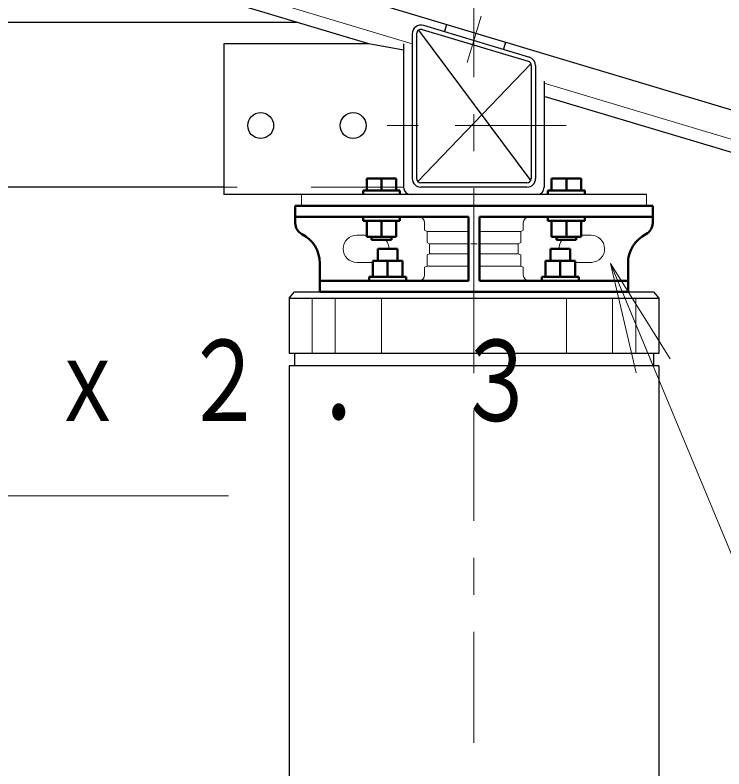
# Model space of a CAD drawing. Units: millimetres on the paper. Extents: x -365 to 0, y 0 to 257.
# Drawn here: x -51.33 to -32.16, y 191.48 to 211.87 of the extents above; entities that cross this region are included whole.
import ezdxf

# ---------------------------------------------------------------- set-up
doc = ezdxf.new("R2010")
doc.units = ezdxf.units.MM
doc.linetypes.add('USER1', pattern=[4.5, 2.5, -2])
doc.linetypes.add('USER2', pattern=[6, 3, -1, 1, -1])
doc.layers.add('1_30', color=190, linetype='Continuous', lineweight=25)
doc.styles.add('ＭＳ ゴシック', font='')
doc.styles.get('ＭＳ ゴシック').set_extended_font_data('MS Gothic')

msp = doc.modelspace()

# ---------------------------------------------------------------- linework, layer by layer
at = {"layer": '1_30', "color": 7}
for p, q in [((-19.764, 205.646), (-88.924, 226.394)), ((-41.77, 211.097), (-88.924, 225.243)), ((-88.924, 211.683), (-43.725, 211.683)), ((-40.324, 211.484), (-37.457, 210.624)), ((-40.291, 211.596), (-37.424, 210.736)), ((-39.666, 211.617), (-39.723, 211.425)), ((-40.591, 211.369), (-40.591, 207.45)), ((-40.475, 211.369), (-40.475, 207.45)), ((-40.427, 211.463), (-37.39, 207.392)), ((-45.691, 211.097), (-45.691, 207.016)), ((-41.77, 211.097), (-45.691, 211.097)), ((-40.825, 210.92), (-41.77, 211.097)), ((-40.825, 211.097), (-40.825, 207.216)), ((-38.069, 211.138), (-38.127, 210.946)), ((-37.384, 210.554), (-40.443, 207.371)), ((-37.375, 210.509), (-37.375, 207.45)), ((-37.258, 210.509), (-37.258, 207.45)), ((-37.025, 210.087), (-37.025, 207.216)), ((-21.162, 204.914), (-37.025, 209.673)), ((-45.691, 207.216), (-88.924, 207.216)), ((-37.492, 207.333), (-40.358, 207.333)), ((-37.491, 207.216), (-40.358, 207.216)), ((-37.225, 207.016), (-45.691, 207.016)), ((-34.258, 207.016), (-43.591, 207.016))]:
    msp.add_line(p, q, dxfattribs=at)
at = {"layer": '1_30', "color": 7, "lineweight": 13}
for p, q in [((-40.591, 211.097), (-88.924, 225.597)), ((-19.984, 204.914), (-37.025, 210.027)), ((-43.591, 207.016), (-43.591, 206.716)), ((-34.258, 207.016), (-34.258, 206.716)), ((-40.258, 206.25), (-40.258, 206.05)), ((-37.591, 206.25), (-37.591, 206.05)), ((-40.191, 206.016), (-40.258, 206.05)), ((-40.191, 206.016), (-40.191, 205.716)), ((-39.074, 206.016), (-40.191, 206.016)), ((-38.774, 206.016), (-37.658, 206.016)), ((-37.658, 206.016), (-37.591, 206.05)), ((-37.658, 206.016), (-37.658, 205.716)), ((-42.091, 205.916), (-41.824, 205.916)), ((-35.758, 205.916), (-36.024, 205.916)), ((-40.124, 205.683), (-40.191, 205.716)), ((-40.124, 205.683), (-40.124, 205.416)), ((-39.074, 205.683), (-40.124, 205.683)), ((-39.008, 205.683), (-38.841, 205.683)), ((-38.774, 205.683), (-37.724, 205.683)), ((-37.724, 205.683), (-37.658, 205.716)), ((-37.724, 205.683), (-37.724, 205.416)), ((-40.191, 205.383), (-40.124, 205.416)), ((-40.191, 205.383), (-40.191, 205.083)), ((-39.074, 205.416), (-40.124, 205.416)), ((-38.774, 205.416), (-37.724, 205.416)), ((-37.658, 205.383), (-37.724, 205.416)), ((-37.658, 205.383), (-37.658, 205.083)), ((-42.091, 205.183), (-41.658, 205.183)), ((-35.758, 205.183), (-36.191, 205.183)), ((-40.258, 205.05), (-40.191, 205.083)), ((-40.258, 205.05), (-40.258, 204.85)), ((-39.074, 205.083), (-40.191, 205.083)), ((-38.774, 205.083), (-37.658, 205.083)), ((-37.591, 205.05), (-37.658, 205.083)), ((-37.591, 205.05), (-37.591, 204.85)), ((-35.229, 205.154), (-34.078, 202.384)), ((-35.229, 205.154), (-33.617, 202.576)), ((-34.54, 202.192), (-35.229, 205.154)), ((-43.299, 204.217), (-43.299, 202.716)), ((-42.674, 204.217), (-42.674, 202.716)), ((-41.424, 204.217), (-41.424, 202.716)), ((-38.924, 204.217), (-38.924, 202.716)), ((-36.424, 204.217), (-36.424, 202.716)), ((-35.174, 204.217), (-35.174, 202.716)), ((-34.549, 204.217), (-34.549, 202.716))]:
    msp.add_line(p, q, dxfattribs=at)
at = {"layer": '1_30', "color": 7, "linetype": 'USER2', "lineweight": 13}
for p, q in [((-38.924, 219.189), (-38.924, 129.009)), ((-39.105, 210.586), (-38.727, 211.845)), ((-36.432, 208.883), (-41.274, 208.883))]:
    msp.add_line(p, q, dxfattribs=at)
at = {"layer": '1_30', "color": 140, "lineweight": 50}
for p, q in [((-41.824, 207.456), (-41.824, 207.123)), ((-41.824, 207.456), (-41.024, 207.456)), ((-41.424, 207.456), (-41.424, 207.123)), ((-41.024, 207.456), (-41.024, 207.123)), ((-36.824, 207.456), (-36.824, 207.123)), ((-36.024, 207.456), (-36.824, 207.456)), ((-36.424, 207.456), (-36.424, 207.123)), ((-36.024, 207.456), (-36.024, 207.123)), ((-41.924, 207.123), (-40.924, 207.123)), ((-41.924, 207.123), (-41.924, 207.016)), ((-40.924, 207.123), (-40.924, 207.016)), ((-35.924, 207.123), (-36.924, 207.123)), ((-36.924, 207.123), (-36.924, 207.016)), ((-35.924, 207.123), (-35.924, 207.016)), ((-34.091, 206.716), (-43.758, 206.716)), ((-43.758, 206.716), (-43.758, 206.243)), ((-34.091, 206.716), (-34.091, 206.243)), ((-43.758, 206.416), (-39.074, 206.416)), ((-41.924, 206.31), (-41.924, 206.416)), ((-40.924, 206.31), (-40.924, 206.416)), ((-39.074, 206.416), (-39.074, 204.683)), ((-38.774, 206.416), (-38.774, 204.683)), ((-34.091, 206.416), (-38.774, 206.416)), ((-36.924, 206.31), (-36.924, 206.416)), ((-35.924, 206.31), (-35.924, 206.416)), ((-41.924, 206.31), (-40.924, 206.31)), ((-41.824, 205.876), (-41.824, 206.31)), ((-41.424, 205.876), (-41.424, 206.31)), ((-41.024, 205.876), (-41.024, 206.31)), ((-35.924, 206.31), (-36.924, 206.31)), ((-36.824, 205.876), (-36.824, 206.31)), ((-36.424, 205.876), (-36.424, 206.31)), ((-36.024, 205.876), (-36.024, 206.31)), ((-41.824, 205.876), (-41.024, 205.876)), ((-41.691, 205.79), (-41.691, 205.876)), ((-41.691, 205.79), (-41.158, 205.79)), ((-41.158, 205.79), (-41.158, 205.876)), ((-36.024, 205.876), (-36.824, 205.876)), ((-36.691, 205.79), (-36.691, 205.876)), ((-36.158, 205.79), (-36.691, 205.79)), ((-36.158, 205.79), (-36.158, 205.876)), ((-41.524, 205.55), (-40.991, 205.55)), ((-41.524, 205.55), (-41.524, 205.223)), ((-40.991, 205.55), (-40.991, 205.223)), ((-36.858, 205.55), (-36.858, 205.223)), ((-36.858, 205.55), (-36.324, 205.55)), ((-36.324, 205.55), (-36.324, 205.223)), ((-41.658, 205.223), (-41.658, 204.79)), ((-41.658, 205.223), (-40.858, 205.223)), ((-41.258, 205.223), (-41.258, 204.79)), ((-40.858, 205.223), (-40.858, 204.79)), ((-36.991, 205.223), (-36.991, 204.79)), ((-36.191, 205.223), (-36.991, 205.223)), ((-36.591, 205.223), (-36.591, 204.79)), ((-36.191, 205.223), (-36.191, 204.79)), ((-43.091, 205.15), (-43.091, 204.383)), ((-34.758, 205.15), (-34.758, 204.383)), ((-40.758, 204.79), (-41.758, 204.79)), ((-41.758, 204.79), (-41.758, 204.683)), ((-40.758, 204.79), (-40.758, 204.683)), ((-37.091, 204.79), (-37.091, 204.683)), ((-36.091, 204.79), (-37.091, 204.79)), ((-36.091, 204.79), (-36.091, 204.683)), ((-43.091, 204.683), (-39.074, 204.683)), ((-34.758, 204.683), (-38.774, 204.683)), ((-34.758, 204.383), (-43.091, 204.383))]:
    msp.add_line(p, q, dxfattribs=at)
at = {"layer": '1_30', "color": 7, "linetype": 'USER1', "lineweight": 13}
msp.add_line((-40.825, 207.216), (-45.691, 207.216), dxfattribs=at)
at = {"layer": '1_30', "color": 4}
for p, q in [((-43.783, 204.384), (-43.926, 204.218)), ((-43.781, 204.382), (-34.067, 204.382)), ((-34.066, 204.383), (-33.923, 204.217)), ((-43.924, 204.217), (-33.924, 204.217)), ((-43.924, 204.215), (-43.924, 202.716)), ((-33.924, 204.215), (-33.924, 202.716)), ((-33.924, 202.716), (-43.924, 202.716)), ((-43.781, 202.716), (-43.781, 202.382)), ((-34.067, 202.716), (-34.067, 202.382)), ((-43.924, 202.382), (-43.924, 129.716)), ((-33.924, 202.382), (-43.924, 202.382)), ((-33.924, 202.382), (-33.924, 129.716))]:
    msp.add_line(p, q, dxfattribs=at)
at = {"layer": '1_30', "color": 7, "lineweight": 13}
for points in [[(-112.437, 219.044), (-92.262, 198.869), (-45.563, 198.869)], [(-35.229, 205.154), (-29.782, 192.043), (-2.338, 192.043)]]:
    msp.add_lwpolyline(points, dxfattribs=at)
at = {"layer": '1_30', "color": 7}
for centre in [(-44.691, 208.883), (-42.191, 208.883)]:
    msp.add_circle(centre, 0.35, dxfattribs=at)
for centre, radius, start, end in [((-40.358, 211.369), 0.233, 73.3007, 180), ((-40.358, 211.369), 0.117, 73.2998, 180), ((-37.491, 210.509), 0.233, 0, 73.3022), ((-37.491, 210.509), 0.117, 0, 73.2998), ((-40.358, 207.45), 0.233, 180, 270), ((-40.358, 207.45), 0.117, 180, 270), ((-37.491, 207.45), 0.117, 270, 0), ((-37.491, 207.45), 0.233, 270, 0), ((-40.625, 207.216), 0.2, 180, 270), ((-37.225, 207.216), 0.2, 270, 0)]:
    msp.add_arc(centre, radius, start, end, dxfattribs=at)
at = {"layer": '1_30', "color": 7, "lineweight": 13}
for centre, radius, start, end in [((-40.424, 206.25), 0.167, 360, 90), ((-37.424, 206.25), 0.167, 90, 180), ((-42.091, 205.55), 0.367, 90, 270), ((-41.591, 205.55), 0.367, 0.0002, 40.887), ((-36.258, 205.55), 0.367, 139.113, 179.9998), ((-35.758, 205.55), 0.367, 272.6614, 90), ((-40.424, 204.85), 0.167, 270, 0), ((-37.424, 204.85), 0.167, 180, 270)]:
    msp.add_arc(centre, radius, start, end, dxfattribs=at)
at = {"layer": '1_30', "color": 140, "lineweight": 50}
for centre, radius, start, end in [((-43.424, 206.243), 0.333, 180, 242.7423), ((-34.424, 206.243), 0.333, 297.2577, 0), ((-43.988, 205.15), 0.897, 0, 62.7423), ((-33.861, 205.15), 0.897, 117.2577, 180)]:
    msp.add_arc(centre, radius, start, end, dxfattribs=at)

# ---------------------------------------------------------------- texts
at = {"layer": '1_30', "color": 7, "insert": (-91.08, 201.869), "char_height": 2.199, "attachment_point": 4, "style": 'ＭＳ ゴシック'}
msp.add_mtext('\\T1.64;\\W0.75;隅木：□ー１００Ｘ５０ｘ２．３', dxfattribs=at)

doc.saveas('drawing.dxf')
